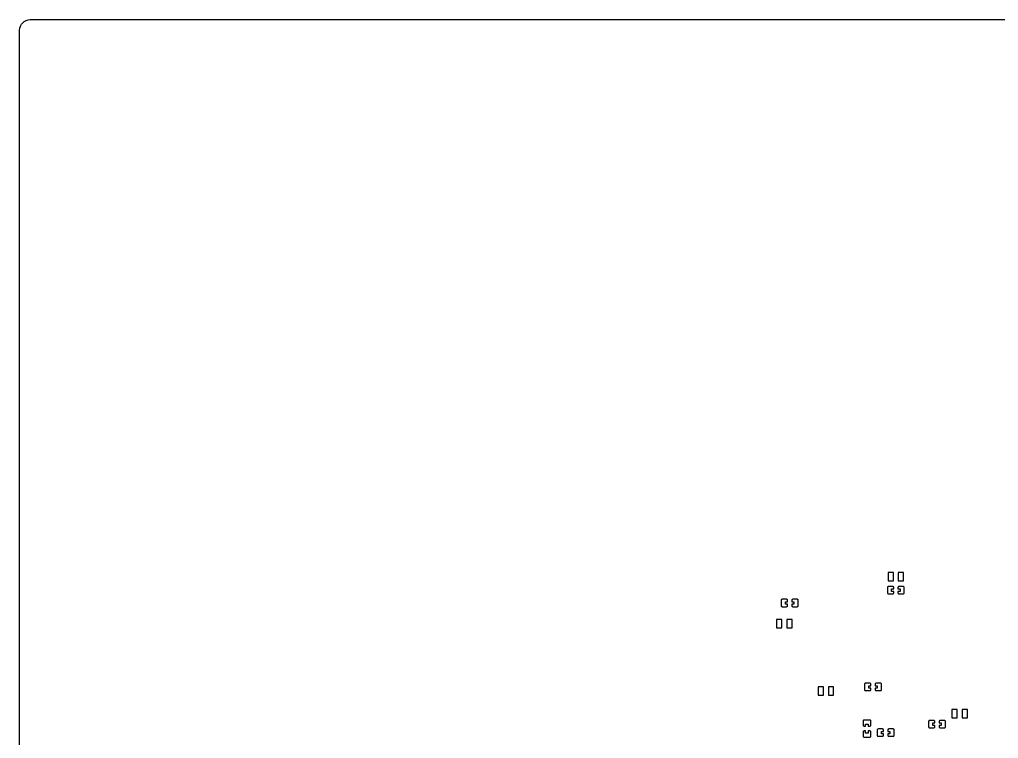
# Model space of a CAD drawing. Extents: x -166 to 204, y -124 to 146.
# Drawn here: x -166.1 to 18.9, y 10 to 145.9 of the extents above; entities that cross this region are included whole.
import ezdxf

# ---------------------------------------------------------------- set-up
doc = ezdxf.new("R2010")
doc.units = 0
doc.header["$MEASUREMENT"] = 0
doc.layers.get('0').update_dxf_attribs({"linetype": 'CONTINUOUS'})

msp = doc.modelspace()

# ---------------------------------------------------------------- linework, layer by layer
for points in [[(-166.094004, 143.864004, -0.414214), (-164.094004, 145.863994), (-164.094004, 145.863994), (201.905996, 145.863994), (201.905996, 145.863994, -0.414214), (203.905996, 143.864004), (203.905996, 143.864004), (203.905996, -122.135996), (203.905996, -122.135996, -0.414214), (201.905996, -124.135996), (201.905996, -124.135996), (-164.094004, -124.135996), (-164.094004, -124.135996, -0.414214), (-166.094004, -122.135996), (-166.094004, -122.135996), (-166.094004, 143.864004)], [(-0.885, 38.472998, 0.414214), (-1.085, 38.672998), (-1.085, 38.672998), (-1.886, 38.672998), (-1.886, 38.672998, 0.414214), (-2.086, 38.472998), (-2.086, 38.472998), (-2.086, 37.473), (-2.086, 37.473, 0.414214), (-1.886, 37.273), (-1.886, 37.273), (-1.085, 37.273), (-1.085, 37.273, 0.414214), (-0.885, 37.473), (-0.885, 37.473), (-0.885, 37.74), (-0.885, 37.74), (-1.285, 37.74), (-1.285, 37.74), (-1.285, 38.206001), (-1.285, 38.206001), (-0.885, 38.206001), (-0.885, 38.206001), (-0.885, 38.472998)], [(1.115, 38.472998, 0.414214), (0.915, 38.672998), (0.915, 38.672998), (0.114, 38.672998), (0.114, 38.672998, 0.414214), (-0.086, 38.472998), (-0.086, 38.472998), (-0.086, 38.206001), (-0.086, 38.206001), (0.314, 38.206001), (0.314, 38.206001), (0.314, 37.74), (0.314, 37.74), (-0.086, 37.74), (-0.086, 37.74), (-0.086, 37.473), (-0.086, 37.473, 0.414214), (0.114, 37.273), (0.114, 37.273), (0.915, 37.273), (0.915, 37.273, 0.414214), (1.115, 37.473), (1.115, 37.473), (1.115, 38.472998)], [(-20.95, 36.060002, 0.415677), (-21.15, 36.260002), (-21.15, 36.260002), (-21.950999, 36.260002), (-21.950999, 36.260002, 0.414214), (-22.151001, 36.060002), (-22.151001, 36.060002), (-22.151001, 35.06), (-22.151001, 35.06, 0.414214), (-21.950999, 34.86), (-21.950999, 34.86), (-21.15, 34.86), (-21.15, 34.86, 0.414214), (-20.95, 35.06), (-20.95, 35.06), (-20.95, 35.327), (-20.95, 35.327), (-21.35, 35.327), (-21.35, 35.327), (-21.35, 35.792998), (-21.35, 35.792998), (-20.95, 35.792998), (-20.95, 35.792998), (-20.95, 36.060002)], [(-18.951001, 36.060002, 0.414214), (-19.151, 36.260002), (-19.151, 36.260002), (-19.952, 36.260002), (-19.952, 36.260002, 0.414214), (-20.152001, 36.060002), (-20.152001, 36.060002), (-20.152001, 35.792998), (-20.152001, 35.792998), (-19.752, 35.792998), (-19.752, 35.792998), (-19.752, 35.327), (-19.752, 35.327), (-20.152001, 35.327), (-20.152001, 35.327), (-20.152001, 35.06), (-20.152001, 35.06, 0.415684), (-19.952, 34.86), (-19.952, 34.86), (-19.151, 34.86), (-19.151, 34.86, 0.414214), (-18.951001, 35.06), (-18.951001, 35.06), (-18.951001, 36.060002)], [(-5.203, 20.184999, 0.41568), (-5.403, 20.385001), (-5.403, 20.385001), (-6.204, 20.385001), (-6.204, 20.385001, 0.414214), (-6.404, 20.184999), (-6.404, 20.184999), (-6.404, 19.184999), (-6.404, 19.184999, 0.414214), (-6.204, 18.985), (-6.204, 18.985), (-5.403, 18.985), (-5.403, 18.985, 0.414214), (-5.203, 19.184999), (-5.203, 19.184999), (-5.203, 19.452), (-5.203, 19.452), (-5.603, 19.452), (-5.603, 19.452), (-5.603, 19.918), (-5.603, 19.918), (-5.203, 19.918), (-5.203, 19.918), (-5.203, 20.184999)], [(-3.203, 20.184999, 0.414214), (-3.403, 20.385001), (-3.403, 20.385001), (-4.204, 20.385001), (-4.204, 20.385001, 0.414214), (-4.404, 20.184999), (-4.404, 20.184999), (-4.404, 19.918), (-4.404, 19.918), (-4.004, 19.918), (-4.004, 19.918), (-4.004, 19.452), (-4.004, 19.452), (-4.404, 19.452), (-4.404, 19.452), (-4.404, 19.184999), (-4.404, 19.184999, 0.414214), (-4.204, 18.985), (-4.204, 18.985), (-3.403, 18.985), (-3.403, 18.985, 0.414214), (-3.203, 19.184999), (-3.203, 19.184999), (-3.203, 20.184999)], [(-5.221, 13.236, 0.414214), (-5.421, 13.436), (-5.421, 13.436), (-6.471, 13.436), (-6.471, 13.436, 0.414214), (-6.671, 13.236), (-6.671, 13.236), (-6.671, 12.46), (-6.671, 12.46, 0.414214), (-6.471, 12.26), (-6.471, 12.26), (-6.188, 12.26), (-6.188, 12.26), (-6.188, 12.652001), (-6.188, 12.652001), (-5.704, 12.652001), (-5.704, 12.652001), (-5.704, 12.26), (-5.704, 12.26), (-5.421, 12.26), (-5.421, 12.26, 0.414214), (-5.221, 12.46), (-5.221, 12.46), (-5.221, 13.236)], [(6.913, 13.149, 0.41568), (6.713, 13.349), (6.713, 13.349), (5.912, 13.349), (5.912, 13.349, 0.414214), (5.712, 13.149), (5.712, 13.149), (5.712, 12.148999), (5.712, 12.148999, 0.414214), (5.912, 11.949), (5.912, 11.949), (6.713, 11.949), (6.713, 11.949, 0.414214), (6.913, 12.148999), (6.913, 12.148999), (6.913, 12.416), (6.913, 12.416), (6.513, 12.416), (6.513, 12.416), (6.513, 12.882), (6.513, 12.882), (6.913, 12.882), (6.913, 12.882), (6.913, 13.149)], [(8.913, 13.149, 0.414214), (8.712999, 13.349), (8.712999, 13.349), (7.912, 13.349), (7.912, 13.349, 0.414214), (7.712, 13.149), (7.712, 13.149), (7.712, 12.882), (7.712, 12.882), (8.112, 12.882), (8.112, 12.882), (8.112, 12.416), (8.112, 12.416), (7.712, 12.416), (7.712, 12.416), (7.712, 12.148999), (7.712, 12.148999, 0.414214), (7.912, 11.949), (7.912, 11.949), (8.712999, 11.949), (8.712999, 11.949, 0.414214), (8.913, 12.148999), (8.913, 12.148999), (8.913, 13.149)], [(-5.221, 11.162, 0.414214), (-5.421, 11.362001), (-5.421, 11.362001), (-5.704, 11.362001), (-5.704, 11.362001), (-5.704, 10.97), (-5.704, 10.97), (-6.188, 10.97), (-6.188, 10.97), (-6.188, 11.362001), (-6.188, 11.362001), (-6.471, 11.362001), (-6.471, 11.362001, 0.414214), (-6.671, 11.162), (-6.671, 11.162), (-6.671, 10.386001), (-6.671, 10.386001, 0.414214), (-6.471, 10.186), (-6.471, 10.186), (-5.421, 10.186), (-5.421, 10.186, 0.414214), (-5.221, 10.386001), (-5.221, 10.386001), (-5.221, 11.162)], [(-2.789, 11.549, 0.414214), (-2.989, 11.749), (-2.989, 11.749), (-3.79, 11.749), (-3.79, 11.749, 0.414214), (-3.99, 11.549), (-3.99, 11.549), (-3.99, 10.548999), (-3.99, 10.548999, 0.41421), (-3.79, 10.349), (-3.79, 10.349), (-2.989, 10.349), (-2.989, 10.349, 0.41421), (-2.789, 10.548999), (-2.789, 10.548999), (-2.789, 10.816001), (-2.789, 10.816001), (-3.189, 10.816001), (-3.189, 10.816001), (-3.189, 11.282), (-3.189, 11.282), (-2.789, 11.282), (-2.789, 11.282), (-2.789, 11.549)], [(-0.79, 11.549, 0.414214), (-0.99, 11.749), (-0.99, 11.749), (-1.791, 11.749), (-1.791, 11.749, 0.414214), (-1.991, 11.549), (-1.991, 11.549), (-1.991, 11.282), (-1.991, 11.282), (-1.591, 11.282), (-1.591, 11.282), (-1.591, 10.816001), (-1.591, 10.816001), (-1.991, 10.816001), (-1.991, 10.816001), (-1.991, 10.548999), (-1.991, 10.548999, 0.41421), (-1.791, 10.349), (-1.791, 10.349), (-0.99, 10.349), (-0.99, 10.349, 0.41421), (-0.79, 10.548999), (-0.79, 10.548999), (-0.79, 11.549)]]:
    msp.add_lwpolyline(points, format="xyb")
for points in [[(-0.945, 41.297998), (-1.945, 41.297998), (-1.945, 41.297998), (-1.945, 39.728), (-1.945, 39.728), (-0.945, 39.728), (-0.945, 39.728), (-0.945, 41.297998)], [(0.975, 41.297998), (-0.025, 41.297998), (-0.025, 41.297998), (-0.025, 39.728), (-0.025, 39.728), (0.975, 39.728), (0.975, 39.728), (0.975, 41.297998)], [(-22.027002, 32.407998), (-23.027, 32.407998), (-23.027, 32.407998), (-23.027, 30.838), (-23.027, 30.838), (-22.027002, 30.838), (-22.027002, 30.838), (-22.027002, 32.407998)], [(-20.107, 32.407998), (-21.107, 32.407998), (-21.107, 32.407998), (-21.107, 30.838), (-21.107, 30.838), (-20.107, 30.838), (-20.107, 30.838), (-20.107, 32.407998)], [(-14.153, 19.708), (-15.153, 19.708), (-15.153, 19.708), (-15.153, 18.138), (-15.153, 18.138), (-14.153, 18.138), (-14.153, 18.138), (-14.153, 19.708)], [(-12.233, 19.708), (-13.233, 19.708), (-13.233, 19.708), (-13.233, 18.138), (-13.233, 18.138), (-12.233, 18.138), (-12.233, 18.138), (-12.233, 19.708)], [(11.12, 15.39), (10.12, 15.39), (10.12, 15.39), (10.12, 13.82), (10.12, 13.82), (11.12, 13.82), (11.12, 13.82), (11.12, 15.39)], [(13.04, 15.39), (12.04, 15.39), (12.04, 15.39), (12.04, 13.82), (12.04, 13.82), (13.04, 13.82), (13.04, 13.82), (13.04, 15.39)]]:
    msp.add_lwpolyline(points)

doc.saveas('drawing.dxf')
